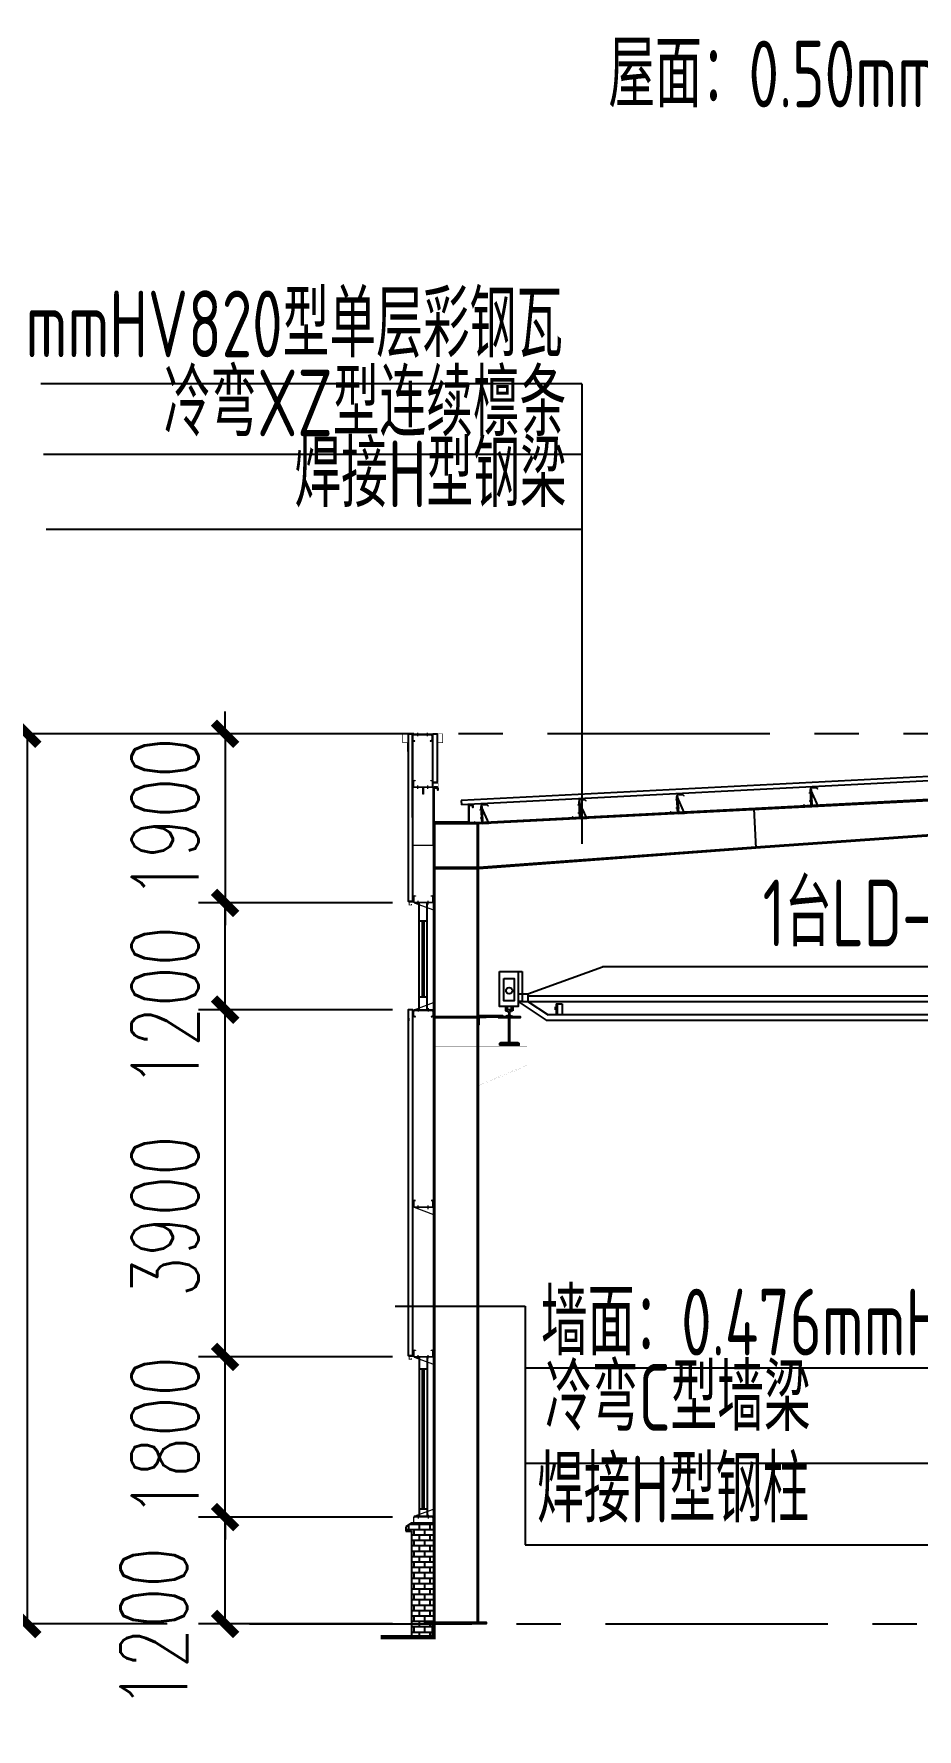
# Model space of a CAD drawing. Extents: x -33967 to 1773478, y -1022458 to -784650.
# Drawn here: x 820089 to 830014, y -850001 to -830957 of the extents above; entities that cross this region are included whole.
import ezdxf
from ezdxf.enums import TextEntityAlignment as Align

# ---------------------------------------------------------------- set-up
doc = ezdxf.new("R2010")
doc.units = 0
doc.header["$LTSCALE"] = 1000
doc.header["$MEASUREMENT"] = 0
doc.linetypes.add('CENTERX2', pattern=[4, 2.5, -0.5, 0.5, -0.5])
doc.linetypes.add('DOTE', pattern=[2.42, 2, -0.2, 0.02, -0.2])
for name, color, linetype in [('01', 1, 'Continuous'), ('14', 2, 'Continuous'), ('AXIS', 3, 'Continuous'), ('DIM1', 6, 'Continuous'), ('DOTE', 1, 'DOTE'), ('H-BLUE', 5, 'Continuous'), ('SPACE', 7, 'Continuous'), ('THIN', 7, 'Continuous'), ('吊车', 221, 'Continuous'), ('填充', 251, 'Continuous'), ('墙线', 5, 'Continuous'), ('天沟', 2, 'Continuous'), ('柱子', 30, 'Continuous'), ('檩托板', 7, 'Continuous')]:
    doc.layers.add(name, color=color, linetype=linetype)
doc.layers.add('檩条', color=30, linetype='Continuous', lineweight=5)
doc.styles.add('_TCH_DIM_T3', font='SIMPLEX', dxfattribs={"width": 0.705882, "bigfont": 'GBCBIG'})
doc.styles.add('TSSD_Label', font='tssdeng.shx', dxfattribs={"width": 0.7, "bigfont": 'hztxt.shx'})
doc.dimstyles.new('TCH_250', dxfattribs={"dimtxt": 750, "dimasz": 250, "dimexe": 300, "dimexo": 300, "dimgap": 300, "dimtad": 1, "dimdec": 0, "dimzin": 0, "dimdsep": 46, "dimtxsty": '_TCH_DIM_T3', "dimblk": 'ARCHTICK', "dimcen": 0.09, "dimclrd": 3, "dimclre": 3, "dimclrt": 7, "dimazin": 2, "dimtfac": 1, "dimtdec": 0, "dimtix": 1, "dimtmove": 2, "dimatfit": 3, "dimfxl": 1, "dimtolj": 1, "dimtzin": 0, "dimarcsym": 0})

# ---------------------------------------------------------------- blocks, each defined once
blk = doc.blocks.new('_ArchTick')
at = {"color": 0, "linetype": 'ByBlock', "const_width": 0.4}
blk.add_lwpolyline([(-0.5, -0.5), (0.5, 0.5)], dxfattribs=at)
blk = doc.blocks.new('*D33')
at = {"layer": 'AXIS', "color": 3, "lineweight": -2, "transparency": 16777216}
for p, q in [((824121, -847619), (821938, -847619)), ((822238, -848819), (822238, -847619)), ((824121, -848819), (821938, -848819))]:
    blk.add_line(p, q, dxfattribs=at)
at = {"layer": 'Defpoints', "color": 0, "transparency": 16777216}
for p in [(822238, -847619), (824421, -847619, 4), (824421, -848819, 4)]:
    blk.add_point(p, dxfattribs=at)
at = {"layer": 'AXIS', "color": 3, "lineweight": -2, "transparency": 16777216, "xscale": 250, "yscale": 250, "zscale": 250}
for p, rotation in [((822238, -847619), 90), ((822238, -848819), 270)]:
    blk.add_blockref('_ArchTick', p, dxfattribs=dict(at, rotation=rotation))
at = {"layer": 'AXIS', "color": 7, "transparency": 16777216, "insert": (821436, -848865), "char_height": 750, "attachment_point": 5, "rotation": 90, "style": '_TCH_DIM_T3'}
blk.add_mtext('\\A1;1200', dxfattribs=at)
blk = doc.blocks.new('*D34')
at = {"layer": 'AXIS', "color": 3, "lineweight": -2, "transparency": 16777216}
for p, q in [((822238, -845819), (822238, -845569)), ((824121, -845819), (821938, -845819)), ((822238, -847619), (822238, -845819)), ((824121, -847619), (821938, -847619)), ((822238, -847619), (822238, -847869))]:
    blk.add_line(p, q, dxfattribs=at)
at = {"layer": 'Defpoints', "color": 0, "transparency": 16777216}
for p in [(822238, -845819), (824421, -845819, 4), (824421, -847619, 4)]:
    blk.add_point(p, dxfattribs=at)
at = {"layer": 'AXIS', "color": 3, "lineweight": -2, "transparency": 16777216, "xscale": 250, "yscale": 250, "zscale": 250}
for p, rotation in [((822238, -845819), 270), ((822238, -847619), 90)]:
    blk.add_blockref('_ArchTick', p, dxfattribs=dict(at, rotation=rotation))
at = {"layer": 'AXIS', "color": 7, "transparency": 16777216, "insert": (821563, -846719), "char_height": 750, "attachment_point": 5, "rotation": 90, "style": '_TCH_DIM_T3'}
blk.add_mtext('\\A1;1800', dxfattribs=at)
blk = doc.blocks.new('*D35')
at = {"layer": 'AXIS', "color": 3, "lineweight": -2, "transparency": 16777216}
for p, q in [((824121, -841919), (821938, -841919)), ((822238, -845819), (822238, -841919)), ((824121, -845819), (821938, -845819))]:
    blk.add_line(p, q, dxfattribs=at)
at = {"layer": 'Defpoints', "color": 0, "transparency": 16777216}
for p in [(822238, -841919), (824421, -841919, 4), (824421, -845819, 4)]:
    blk.add_point(p, dxfattribs=at)
at = {"layer": 'AXIS', "color": 3, "lineweight": -2, "transparency": 16777216, "xscale": 250, "yscale": 250, "zscale": 250}
for p, rotation in [((822238, -841919), 90), ((822238, -845819), 270)]:
    blk.add_blockref('_ArchTick', p, dxfattribs=dict(at, rotation=rotation))
at = {"layer": 'AXIS', "color": 7, "transparency": 16777216, "insert": (821563, -844240), "char_height": 750, "attachment_point": 5, "rotation": 90, "style": '_TCH_DIM_T3'}
blk.add_mtext('\\A1;3900', dxfattribs=at)
blk = doc.blocks.new('*D36')
at = {"layer": 'AXIS', "color": 3, "lineweight": -2, "transparency": 16777216}
for p, q in [((824121, -840719), (821938, -840719)), ((822238, -841919), (822238, -840719)), ((824121, -841919), (821938, -841919))]:
    blk.add_line(p, q, dxfattribs=at)
at = {"layer": 'Defpoints', "color": 0, "transparency": 16777216}
for p in [(822238, -840719), (824421, -840719, 4), (824421, -841919, 4)]:
    blk.add_point(p, dxfattribs=at)
at = {"layer": 'AXIS', "color": 3, "lineweight": -2, "transparency": 16777216, "xscale": 250, "yscale": 250, "zscale": 250}
for p, rotation in [((822238, -840719), 90), ((822238, -841919), 270)]:
    blk.add_blockref('_ArchTick', p, dxfattribs=dict(at, rotation=rotation))
at = {"layer": 'AXIS', "color": 7, "transparency": 16777216, "insert": (821563, -841886), "char_height": 750, "attachment_point": 5, "rotation": 90, "style": '_TCH_DIM_T3'}
blk.add_mtext('\\A1;1200', dxfattribs=at)
blk = doc.blocks.new('*D37')
at = {"layer": 'AXIS', "color": 3, "lineweight": -2, "transparency": 16777216}
for p, q in [((822238, -838819), (822238, -838569)), ((823933, -838819), (821938, -838819)), ((822238, -838819), (822238, -840719)), ((824121, -840719), (821938, -840719)), ((822238, -840719), (822238, -840969))]:
    blk.add_line(p, q, dxfattribs=at)
at = {"layer": 'Defpoints', "color": 0, "transparency": 16777216}
for p in [(824233, -838819, 4), (822238, -840719), (824421, -840719, 4)]:
    blk.add_point(p, dxfattribs=at)
at = {"layer": 'AXIS', "color": 3, "lineweight": -2, "transparency": 16777216, "xscale": 250, "yscale": 250, "zscale": 250}
for p, rotation in [((822238, -838819), 270), ((822238, -840719), 90)]:
    blk.add_blockref('_ArchTick', p, dxfattribs=dict(at, rotation=rotation))
at = {"layer": 'AXIS', "color": 7, "transparency": 16777216, "insert": (821563, -839769), "char_height": 750, "attachment_point": 5, "rotation": 90, "style": '_TCH_DIM_T3'}
blk.add_mtext('\\A1;1900', dxfattribs=at)
blk = doc.blocks.new('*D38')
at = {"layer": 'AXIS', "color": 3, "lineweight": -2, "transparency": 16777216}
for p, q in [((823933, -838819), (819714, -838819)), ((820014, -838819), (820014, -848819)), ((821588, -848819), (819714, -848819))]:
    blk.add_line(p, q, dxfattribs=at)
at = {"layer": 'Defpoints', "color": 0, "transparency": 16777216}
for p in [(824233, -838819, 4), (820014, -848819), (821888, -848819, -2)]:
    blk.add_point(p, dxfattribs=at)
at = {"layer": 'AXIS', "color": 3, "lineweight": -2, "transparency": 16777216, "xscale": 250, "yscale": 250, "zscale": 250}
for p, rotation in [((820014, -838819), 90), ((820014, -848819), 270)]:
    blk.add_blockref('_ArchTick', p, dxfattribs=dict(at, rotation=rotation))
at = {"layer": 'AXIS', "color": 7, "transparency": 16777216, "insert": (819339, -843819), "char_height": 750, "attachment_point": 5, "rotation": 90, "style": '_TCH_DIM_T3'}
blk.add_mtext('\\A1;10000', dxfattribs=at)
blk = doc.blocks.new('LT')
at = {"layer": '檩托板', "elevation": 0}
for points in [[(1356482, 98210), (1356488, 98210), (1356498, 98018), (1356492, 98018)], [(1356488, 98200), (1356498, 98018), (1356568, 98022)]]:
    blk.add_lwpolyline(points, close=True, dxfattribs=at)
at = {"layer": '檩条', "color": 1, "linetype": 'Continuous'}
for p, q in [((1356504, 98171, -2), (1356464, 98169, -2)), ((1356509, 98080, -2), (1356469, 98078, -2))]:
    blk.add_line(p, q, dxfattribs=at)
at = {"layer": '檩条', "elevation": -2}
blk.add_lwpolyline([(1356481, 98215, -0.414214), (1356491, 98225), (1356547, 98228), (1356561, 98215), (1356563, 98218), (1356548, 98231), (1356488, 98228, 0.414214), (1356478, 98217), (1356488, 98041, -0.414214), (1356478, 98030), (1356423, 98027), (1356408, 98040), (1356406, 98038), (1356421, 98024), (1356481, 98027, 0.414214), (1356491, 98038), (1356481, 98215)], format="xyb", dxfattribs=at)
at = {"layer": '檩条', "color": 1, "linetype": 'Continuous'}
for points in [[(1356481, 98158, -2), (1356480, 98182, -2), (1356490, 98158, -2), (1356489, 98182, -2)], [(1356485, 98091, -2), (1356486, 98066, -2), (1356494, 98091, -2), (1356495, 98067, -2)]]:
    blk.add_solid(points, dxfattribs=at)

msp = doc.modelspace()

# ---------------------------------------------------------------- hatches: boundary and pattern name
at = {"true_color": 0x939598}
h = msp.add_hatch(dxfattribs=at)
h.set_pattern_fill('AR-B816', color=252, scale=50)
h.set_pattern_definition([(0, (125614.156, -1317532.187), (0, 60.6552), []), (90, (125614.156, -1317532.187), (-60.6552, 60.6552), [60.6552, -60.6552])])
edge = h.paths.add_edge_path()
edge.add_line((824581, -847693.7), (824581, -847693.7))
edge.add_line((824581, -847693.7), (824581, -847697.1))
edge.add_line((824581, -847697.1), (824581, -847691.5))
edge.add_line((824581, -847688.7), (824581, -847688.7))
edge.add_arc((824591.1, -847690.1), 10.3, 172.31539, 187.68461, ccw=False)
edge.add_arc((824637.2, -847692.2), 56.3, 176.48991, 183.51009)
edge.add_line((824580.7, -847697.1), (824581, -847697))
edge.add_line((824581, -847697), (824581, -848968.7))
edge.add_line((824581, -848968.7), (824341, -848968.7))
edge.add_line((824331.6, -848968.7), (824331.6, -847776.9))
edge.add_line((824331.6, -847776.9), (824268.6, -847776.9))
edge.add_line((824268.6, -847776.9), (824268.6, -847730.2))
edge.add_line((824268.6, -847730.2), (824331.2, -847688.7))
edge.add_line((824331.2, -847688.7), (824564.7, -847688.7))
edge.add_arc((824572.8, -980122.9), 132434.2, 89.996485, 90.003515, ccw=False)
edge.add_arc((824714.4, -847691.2), 133.5, 178.92686, 181.07314)
edge.add_line((824581, -847688.7), (824581, -847688.7))

# ---------------------------------------------------------------- linework, layer by layer
at = {"color": 3}
for p, q in [((833580.5, -839120.9, 0), (824890.3, -839567.9, 0)), ((833580.5, -839171), (824892.8, -839617.8, 0)), ((824890.3, -839567.9, 0), (824892.8, -839617.8, 0))]:
    msp.add_line(p, q, dxfattribs=at)
for p, q in [((824581, -839818.7, -2.2), (824581, -848818.7, -2)), ((824581, -839818.7), (824591, -839818.7)), ((825081, -839818.7), (824591, -839818.7)), ((824591, -839832.4), (824591, -848818.7, -2)), ((825071, -839832.4), (824591, -839832.4)), ((825071, -839832.4), (825071, -848818.7, 0.2)), ((825081, -839818.7), (825081, -848818.7, 0.2)), ((828181.2, -839663.7), (828203.3, -840105.1, -2.1)), ((833581.2, -839711.7, 3.8), (828202.6, -840092.4, 2.4)), ((833581.2, -839724.6, 4.2), (828203.3, -840105.2, 2.8)), ((828200.7, -840092.5, 2.8), (825091, -840321.7, 2)), ((828203.3, -840105.2, 2.8), (825091, -840334.7, 2)), ((825081, -840321.1, 2), (824591, -840321.1, 2)), ((825081, -840334.8, 2), (824591, -840334.8, 2))]:
    msp.add_line(p, q)
at = {"elevation": -2}
msp.add_lwpolyline([(824481, -848798.7), (825170.1, -848798.7), (825170.1, -848818.7), (824481, -848818.7)], close=True, dxfattribs=at)
at = {"layer": '01', "const_width": 5, "elevation": -2}
msp.add_lwpolyline([(824632.9, -839018.7), (824632.9, -838918.7), (824682.9, -838918.7), (824682.9, -838818.7), (824232.9, -838818.7), (824232.9, -838918.7), (824282.9, -838918.7), (824282.9, -839018.7)], dxfattribs=at)
at = {"layer": '01', "const_width": 5}
msp.add_lwpolyline([(824570.9, -839285.6), (824570.9, -839376.1), (824633.5, -839376.1), (824633.5, -839433.3)], dxfattribs=at)
at = {"layer": '01', "linetype": 'ByBlock', "const_width": 10}
for points, elevation in [([(824356, -840650.6), (824356, -840711.8), (824305.8, -840711.8), (824305.8, -840742.6), (824332.7, -840742.6), (824332.7, -840732.2)], -2), ([(824581, -841919.4), (824294.4, -841919.4), (824294.4, -841982.8), (824306, -842013.6), (824306, -842046.5)], -4), ([(824356, -845753.9), (824356, -845815.2), (824305.8, -845815.2), (824305.8, -845846), (824332.7, -845846), (824332.7, -845835.6)], -2)]:
    msp.add_lwpolyline(points, dxfattribs=dict(at, elevation=elevation))
at = {"layer": '14', "const_width": 0.45}
for points, elevation in [([(824591, -842318.7), (825071, -842318.7)], -2), ([(825071, -842328.7), (824591, -842328.7)], -2), ([(825631, -842318.7), (825081, -842318.7)], -1.9), ([(825081, -842318.7), (825081, -842328.7)], -1.9), ([(825081, -842768.7), (825081, -842328.7)], -1.9), ([(825081, -842328.7), (825631, -842328.7)], -1.9), ([(825081, -842328.7), (825631, -842328.7)], -1.9), ([(825426, -842328.7), (825426, -842624.4)], -1.9), ([(825436, -842620.3), (825436, -842328.7)], -1.9), ([(825631, -842328.7), (825631, -842318.7)], -1.9), ([(825631, -842328.7), (825631, -842538.7)], -1.9), ([(825631, -842538.7), (825081, -842768.7)], -1.9), ([(825631, -842538.7), (825081, -842768.7)], -1.9), ([(825081, -842778.7), (825631, -842548.7)], -1.9), ([(825426, -842624.4), (825436, -842620.3)], -1.9), ([(825631, -842548.7), (825631, -842538.7)], -1.9), ([(824591, -842768.7), (825071, -842768.7)], -2), ([(825071, -842778.7), (824591, -842778.7)], -2), ([(825081, -842768.7), (825081, -842778.7)], -1.9)]:
    msp.add_lwpolyline(points, dxfattribs=dict(at, elevation=elevation))
at = {"layer": 'AXIS', "linetype": 'ByBlock'}
for p, q in [((826245.3, -834886.3), (820166.1, -834886.3)), ((826245.3, -834886.3), (820197.4, -834886.3)), ((826245.3, -834886.3), (826245.3, -840056.6)), ((826245.3, -835683.1), (820197.4, -835683.1)), ((826245.3, -836524.8), (820227.4, -836524.8)), ((824149, -845247.8, 4.4), (825608.3, -845247.8, 4.4)), ((825608.3, -845247.8, 4.4), (825608.3, -847931, 4.4)), ((825608.3, -845943.8, 4.4), (831053.1, -845943.8)), ((825608.3, -847013.5, 4.4), (831015.1, -847013.5)), ((825608.3, -847931, 4.4), (830801, -847931))]:
    msp.add_line(p, q, dxfattribs=at)
at = {"layer": 'AXIS', "elevation": -2}
msp.add_lwpolyline([(824581, -848878.7), (824581, -848878.7), (824581, -848878.7), (824581, -848878.7)], close=True, dxfattribs=at)
at = {"layer": 'DIM1'}
for p, q in [((825071, -841998.7, -1.9), (824591, -841998.7, -2)), ((825071, -842008.7, -1.9), (824591, -842008.7, -2))]:
    msp.add_line(p, q, dxfattribs=at)
at = {"layer": 'DIM1', "elevation": -1.9}
msp.add_lwpolyline([(825081, -841998.7), (825171, -841998.7), (825171, -842004, -0.4142136), (825168.3, -842006.7), (825099, -842006.7, 0.4142136), (825089, -842016.7), (825089, -842086, -0.4142136), (825086.3, -842088.7), (825081, -842088.7), (825081, -841998.7)], format="xyb", dxfattribs=at)
at = {"layer": 'DIM1'}
for points in [[(825091, -841998.7), (825358.8, -841998.7), (825358.8, -841988.7), (825091, -841988.7)], [(825306, -842006.7), (825556, -842006.7), (825556, -841998.7), (825306, -841998.7)], [(825428, -842006.7), (825434, -842006.7), (825434, -842290.7), (825428, -842290.7)], [(825321, -842318.7), (825541, -842318.7), (825541, -842298.7), (825321, -842298.7)], [(825331, -842298.7), (825531, -842298.7), (825531, -842290.7), (825331, -842290.7)]]:
    msp.add_lwpolyline(points, close=True, dxfattribs=at)
at = {"layer": 'DOTE', "linetype": 'CENTERX2'}
for p, q in [((880360.2, -838818.7, -0.1), (823473.4, -838818.7, -2)), ((822511.6, -848818.7, -2), (880360.2, -848818.7, -0.1))]:
    msp.add_line(p, q, dxfattribs=at)
at = {"layer": 'H-BLUE', "color": 5}
for p, q in [((824419.7, -841922.8, -4), (824419.7, -840722.8, -2)), ((824509.7, -841922.8, -4), (824509.7, -840722.8, -2)), ((824509.7, -840924.2, -4), (824419.7, -840924.2, -4)), ((824454.5, -841781.6, -4), (824454.5, -840924.2, -4)), ((824474.8, -841781.6, -4), (824474.8, -840924.2, -4)), ((824509.7, -841778.3, -4), (824419.7, -841778.3, -4)), ((824420.9, -847610.3, -2), (824420.9, -845815.2, -3.9)), ((824510.9, -847610.3, -2), (824510.9, -845815.2, -3.9)), ((824520.9, -845956.3, -1.9), (824430.9, -845956.3, -1.9)), ((824455.8, -847529.8, -2), (824455.8, -845956.3, -3.9)), ((824476, -847529.8, -2), (824476, -845956.3, -3.9)), ((824510.9, -847529.8, -2), (824420.9, -847529.8, -2))]:
    msp.add_line(p, q, dxfattribs=at)
at = {"layer": 'SPACE'}
for p, q in [((833581.2, -839381.2), (825081, -839818.7)), ((833581.2, -839394.9), (825081, -839832.4))]:
    msp.add_line(p, q, dxfattribs=at)
at = {"layer": '吊车'}
for p, q in [((825532.3, -841488, -1.9), (825577.8, -841488, -1.9)), ((825532.3, -841488, -1.9), (825532.3, -841741.1, -1.9)), ((825577.8, -841488, -1.9), (825577.8, -841825.7, -1.9)), ((825640.9, -841741.1, -1.9), (826479.9, -841437.6, -6.4)), ((825640.9, -841741.1, -1.9), (826479.9, -841437.6, -6.4)), ((841585.7, -841437.6, 4.9), (826479.9, -841437.6, -6.4)), ((825389.7, -841882.2, -1.9), (825389.7, -841931.6, -1.9)), ((825408.3, -841882.2, -1.9), (825408.3, -841931.6, -1.9)), ((825453.6, -841921, -1.9), (825408.3, -841921, -1.9)), ((825453.6, -841882.2, -1.9), (825453.6, -841931.6, -1.9)), ((825472.1, -841882.2, -1.9), (825472.1, -841931.6, -1.9)), ((825532.3, -841741.1, -1.9), (825640.9, -841741.1, -1.9)), ((825532.3, -841825.7, -1.9), (825847.6, -842036.4, -1.9)), ((825532.3, -841825.7, -1.9), (825847.6, -842036.4, -1.9)), ((825577.8, -841825.7, -1.9), (825532.3, -841825.7, -1.9)), ((825577.8, -841825.7, -1.9), (825640.9, -841825.7, -1.9)), ((825640.9, -841741.1, -1.9), (825640.9, -841825.7, -1.9)), ((842075, -841765.9, 4.9), (825640.9, -841765.9, -1.9)), ((825640.9, -841825.7, -1.9), (842075, -841825.7, 4.9)), ((825640.9, -841825.7, -1.9), (825869.2, -841978.2, -1.9)), ((825640.9, -841825.7, -1.9), (825869.2, -841978.2, -1.9)), ((825940.7, -841894.2, -1.9), (825958.1, -841894.2, -1.9)), ((825940.7, -841894.2, -1.9), (825958.1, -841894.2, -1.9)), ((825940.7, -841910.9, -1.9), (825958.1, -841910.9, -1.9)), ((825940.7, -841910.9, -1.9), (825958.1, -841910.9, -1.9)), ((825958.1, -841853.4, -1.9), (826025, -841853.4, -1.9)), ((825958.1, -841853.4, -1.9), (826025, -841853.4, -1.9)), ((825958.1, -841853.4, -1.9), (825958.1, -841978.2, -1.9)), ((825958.1, -841853.4, -1.9), (825958.1, -841978.2, -1.9)), ((825969.7, -841853.4, -1.9), (825969.7, -841978.2, -1.9)), ((825969.7, -841853.4, -1.9), (825969.7, -841978.2, -1.9)), ((826025, -841853.4, -1.9), (826025, -841978.2, -1.9)), ((826025, -841853.4, -1.9), (826025, -841978.2, -1.9)), ((825474.3, -841998.7, -1.9), (825387.6, -841998.7, -1.9)), ((825389.7, -841931.6, -1.9), (825408.3, -841931.6, -1.9)), ((825472.1, -841931.6, -1.9), (825453.6, -841931.6, -1.9)), ((825847.6, -842036.4, -1.9), (837573.4, -842036.4, 2)), ((837541.8, -841978.2, 2), (825869.2, -841978.2, -1.9))]:
    msp.add_line(p, q, dxfattribs=at)
for points in [[(825322.6, -841488), (825532.3, -841488), (825532.3, -841882.2), (825322.6, -841882.2)], [(825371.6, -841568.7), (825486.4, -841568.7), (825486.4, -841821), (825371.6, -841821)]]:
    msp.add_lwpolyline(points, close=True, dxfattribs=at)
at = {"layer": '吊车', "elevation": -1.9}
for points in [[(825431, -841921), (825425.5, -841920.5), (825422.9, -841920.4), (825420.3, -841920.5), (825417.9, -841920.9), (825415.7, -841921.6), (825413.7, -841922.8), (825411.9, -841924.5), (825410.9, -841925.8), (825410, -841927.3), (825409.3, -841928.9), (825408.8, -841930.5), (825408.5, -841932.2), (825408.4, -841933.7), (825408.7, -841935.2), (825409.2, -841936.4), (825409.8, -841937.2), (825410.5, -841937.8), (825412.3, -841938.8), (825414.5, -841939.5), (825417, -841940.1), (825421.8, -841941.1), (825423.9, -841941.9), (825425.6, -841943), (825426.6, -841944.1), (825427.2, -841945.5), (825427.6, -841947), (825427.8, -841948.7), (825427.7, -841952.5), (825427.5, -841956.6), (825427.1, -841965.8), (825426.9, -841970.2), (825426.5, -841974.4), (825425.9, -841978.2), (825424.8, -841981.5), (825424.1, -841983), (825423.3, -841984.3), (825422.2, -841985.4), (825421, -841986.3), (825419.9, -841987), (825418.5, -841987.5), (825415.6, -841988.3), (825412.3, -841988.7), (825408.9, -841989), (825405.3, -841989.3), (825401.8, -841989.8), (825398.4, -841990.6), (825395.4, -841991.8), (825393.2, -841993.2), (825391.2, -841994.9), (825387.6, -841998.7)], [(825431, -841921), (825436.4, -841920.4), (825439.1, -841920.3), (825441.7, -841920.5), (825444.1, -841920.9), (825446.3, -841921.6), (825448.3, -841922.8), (825450, -841924.5), (825451, -841925.8), (825451.8, -841927.3), (825452.4, -841928.9), (825452.9, -841930.5), (825453.1, -841932.2), (825453.1, -841933.7), (825452.9, -841935.2), (825452.3, -841936.4), (825451.7, -841937.1), (825451, -841937.8), (825449.2, -841938.8), (825447, -841939.5), (825444.7, -841940.1), (825440, -841941.2), (825437.9, -841941.9), (825436.3, -841943), (825435.3, -841944.1), (825434.7, -841945.5), (825434.3, -841947), (825434.1, -841948.7), (825434.2, -841952.5), (825434.4, -841956.6), (825434.8, -841965.8), (825435, -841970.2), (825435.4, -841974.4), (825436, -841978.2), (825437.1, -841981.5), (825437.8, -841983), (825438.6, -841984.3), (825439.7, -841985.4), (825440.9, -841986.3), (825442.1, -841987), (825443.4, -841987.5), (825446.3, -841988.3), (825449.6, -841988.7), (825453, -841989), (825456.6, -841989.3), (825460.1, -841989.8), (825463.5, -841990.6), (825466.5, -841991.8), (825468.7, -841993.2), (825470.7, -841994.9), (825474.3, -841998.7)]]:
    msp.add_lwpolyline(points, dxfattribs=at)
at = {"layer": '吊车'}
msp.add_circle((825430.9, -841705.5, -1.9), 35.7, dxfattribs=at)
at = {"layer": '填充', "color": 253}
for points, elevation in [([(824345.4, -838823.2), (824295.4, -838823.2), (824296.9, -840701), (824346.9, -840701)], -2), ([(824571, -838818.2), (824621, -838818.2), (824621, -839367.6), (824571, -839367.6)], -2), ([(824346, -841919.4), (824296, -841919.4), (824296, -845802.7), (824346, -845802.7)], -4)]:
    msp.add_lwpolyline(points, close=True, dxfattribs=dict(at, elevation=elevation))
at = {"layer": '墙线', "color": 0}
for p, q in [((824331.2, -847688.7, -1.9), (824268.6, -847730.2, -1.9)), ((824268.6, -847730.2, -1.9), (824268.6, -847776.9, -1.9)), ((824268.6, -847776.9, -1.9), (824331.2, -847776.9, -1.9)), ((824581, -847688.7, -2), (824331.2, -847688.7, -1.9)), ((824331.2, -847776.9, -1.9), (824331.2, -848968.7, -1.9))]:
    msp.add_line(p, q, dxfattribs=at)
at = {"layer": '墙线', "color": 0, "const_width": 50, "elevation": -2}
msp.add_lwpolyline([(824581, -848818.7), (824581, -848968.7), (823985.4, -848968.7)], dxfattribs=at)
at = {"layer": '天沟', "linetype": 'ByBlock'}
msp.add_lwpolyline([(824581.5, -839818.7), (824981.2, -839818.7), (824981.9, -839625, -0.4142136), (824986.9, -839620), (825011.5, -839620, -0.4141297), (825016.5, -839625), (825016.5, -839643), (825024, -839643), (825024, -839625, 0.4142136), (825011.5, -839612.5), (824986.9, -839612.5, 0.4142136), (824974.4, -839625), (824973.7, -839811.3), (824588.9, -839811.3), (824588.9, -839430.6, -0.4142136), (824593.9, -839425.6), (824618.8, -839425.6, -0.4142536), (824623.8, -839430.6), (824623.8, -839447.9), (824631.3, -839447.9), (824631.3, -839430.7, 0.4142136), (824618.8, -839418.2), (824594, -839418.2, 0.4142136), (824581.5, -839430.7), (824581.5, -839818.7)], format="xyb", dxfattribs=at)
at = {"layer": '柱子', "const_width": 0.45, "elevation": -2}
msp.add_lwpolyline([(824591, -842318.7), (825071, -842318.7)], dxfattribs=at)
at = {"layer": '檩条'}
for p, q in [((824346, -838837.8, -2), (824346, -838890.3, -2)), ((824349.3, -838886.9, -2), (824349.3, -838841.2, -2)), ((824571, -838823.2, -2), (824351, -838823.2, -2)), ((824351, -838823.2, -2), (824351, -838826.6, -2)), ((824351, -838826.6, -2), (824571, -838826.6, -2)), ((824554.7, -838826.6, -2), (824357.2, -838826.6, -2)), ((824360.6, -838829.9, -2), (824551.3, -838829.9, -2)), ((824562.6, -838841.2, -2), (824562.6, -838886.9, -2)), ((824566, -838890.3, -2), (824566, -838837.8, -2)), ((824571, -838826.6, -2), (824571, -838823.2, -2)), ((824357.2, -838901.6, -2), (824368.5, -838901.6, -2)), ((824368.5, -838898.2, -2), (824360.6, -838898.2, -2)), ((824368.5, -838901.6, -2), (824368.5, -838898.2, -2)), ((824543.5, -838898.2, -2), (824543.5, -838901.6, -2)), ((824551.3, -838898.2, -2), (824543.5, -838898.2, -2)), ((824543.5, -838901.6, -2), (824554.7, -838901.6, -2)), ((824351, -839407.5, 6.4), (824351, -839355, 6.4)), ((824354.3, -839358.3, 6.4), (824354.3, -839404.1, 6.4)), ((824356, -839422.1, 6.4), (824356, -839418.7, 6.4)), ((824356, -839418.7, 6.4), (824571, -839418.7, 6.4)), ((824571, -839422.1, 6.4), (824356, -839422.1, 6.4)), ((824362.2, -839343.7, 6.4), (824373.5, -839343.7, 6.4)), ((824559.7, -839418.7, 6.4), (824362.2, -839418.7, 6.4)), ((824373.5, -839347.1, 6.4), (824365.6, -839347.1, 6.4)), ((824365.6, -839415.3, 6.4), (824556.3, -839415.3, 6.4)), ((824373.5, -839343.7, 6.4), (824373.5, -839347.1, 6.4)), ((824548.5, -839347.1, 6.4), (824548.5, -839343.7, 6.4)), ((824548.5, -839343.7, 6.4), (824559.7, -839343.7, 6.4)), ((824556.3, -839347.1, 6.4), (824548.5, -839347.1, 6.4)), ((824567.6, -839404.1, 6.4), (824567.6, -839358.3, 6.4)), ((824571, -839355, 6.4), (824571, -839407.5, 6.4)), ((824571, -839418.7, 6.4), (824571, -839422.1, 6.4)), ((824356, -840704.1, -2), (824356, -840651.6, -2)), ((824356, -840704.1), (824356, -840651.6)), ((824359.3, -840655, -2), (824359.3, -840700.7, -2)), ((824359.3, -840655), (824359.3, -840700.7)), ((824361, -840718.7, -2), (824361, -840715.3, -2)), ((824361, -840715.3, -2), (824581, -840715.3, -2)), ((824361, -840718.7), (824361, -840715.3)), ((824361, -840715.3), (824581, -840715.3)), ((824581, -840718.7, -2), (824361, -840718.7, -2)), ((824361, -840718.7, -2), (824581, -840798.3, -2)), ((824581, -840718.7), (824361, -840718.7)), ((824361, -840718.7), (824581, -840798.3)), ((824367.2, -840640.3, -2), (824378.5, -840640.3, -2)), ((824367.2, -840640.3), (824378.5, -840640.3)), ((824564.7, -840715.3, -2), (824367.2, -840715.3, -2)), ((824564.7, -840715.3), (824367.2, -840715.3)), ((824378.5, -840643.7, -2), (824370.6, -840643.7, -2)), ((824378.5, -840643.7), (824370.6, -840643.7)), ((824370.6, -840712, -2), (824561.3, -840712, -2)), ((824370.6, -840712), (824561.3, -840712)), ((824378.5, -840640.3, -2), (824378.5, -840643.7, -2)), ((824378.5, -840640.3), (824378.5, -840643.7)), ((824553.5, -840643.7, -2), (824553.5, -840640.3, -2)), ((824553.5, -840640.3, -2), (824564.7, -840640.3, -2)), ((824553.5, -840643.7), (824553.5, -840640.3)), ((824553.5, -840640.3), (824564.7, -840640.3)), ((824561.3, -840643.7, -2), (824553.5, -840643.7, -2)), ((824561.3, -840643.7), (824553.5, -840643.7)), ((824572.6, -840700.7, -2), (824572.6, -840655, -2)), ((824572.6, -840700.7), (824572.6, -840655)), ((824576, -840651.6, -2), (824576, -840704.1, -2)), ((824576, -840651.6), (824576, -840704.1)), ((824581, -840715.3, -2), (824581, -840718.7, -2)), ((824581, -840715.3), (824581, -840718.7)), ((824361, -841919.4, -4), (824581, -841839.8, -4)), ((824581, -841919.4, -4), (824361, -841919.4, -4)), ((824361, -841919.4, -4), (824361, -841922.8, -4)), ((824361, -841922.8, -4), (824581, -841922.8, -4)), ((824564.7, -841922.8, -4), (824367.2, -841922.8, -4)), ((824370.6, -841926.1, -4), (824561.3, -841926.1, -4)), ((824581, -841922.8, -4), (824581, -841919.4, -4)), ((824356, -841934, -4), (824356, -841986.5, -4)), ((824359.3, -841983.1, -4), (824359.3, -841937.4, -4)), ((824367.2, -841997.8, -4), (824378.5, -841997.8, -4)), ((824378.5, -841994.4, -4), (824370.6, -841994.4, -4)), ((824378.5, -841997.8, -4), (824378.5, -841994.4, -4)), ((824553.5, -841994.4, -4), (824553.5, -841997.8, -4)), ((824561.3, -841994.4, -4), (824553.5, -841994.4, -4)), ((824553.5, -841997.8, -4), (824564.7, -841997.8, -4)), ((824572.6, -841937.4, -4), (824572.6, -841983.1, -4)), ((824576, -841986.5, -4), (824576, -841934, -4)), ((824356, -844124.2, -2), (824356, -844071.7, -2)), ((824359.3, -844075.1, -2), (824359.3, -844120.9, -2)), ((824361, -844138.9, -2), (824361, -844135.5, -2)), ((824361, -844135.5, -2), (824581, -844135.5, -2)), ((824581, -844138.9, -2), (824361, -844138.9, -2)), ((824361, -844138.9, -2), (824581, -844218.5, -2)), ((824367.2, -844060.5, -2), (824378.5, -844060.5, -2)), ((824564.7, -844135.5, -2), (824367.2, -844135.5, -2)), ((824378.5, -844063.9, -2), (824370.6, -844063.9, -2)), ((824370.6, -844132.1, -2), (824561.3, -844132.1, -2)), ((824378.5, -844060.5, -2), (824378.5, -844063.9, -2)), ((824553.5, -844063.9, -2), (824553.5, -844060.5, -2)), ((824553.5, -844060.5, -2), (824564.7, -844060.5, -2)), ((824561.3, -844063.9, -2), (824553.5, -844063.9, -2)), ((824572.6, -844120.9, -2), (824572.6, -844075.1, -2)), ((824576, -844071.7, -2), (824576, -844124.2, -2)), ((824581, -844135.5, -2), (824581, -844138.9, -2)), ((824356, -845807.5, -2), (824356, -845755, -2)), ((824359.3, -845758.3, -2), (824359.3, -845804.1, -2)), ((824361, -845822.1, -2), (824361, -845818.7, -2)), ((824361, -845818.7, -2), (824581, -845818.7, -2)), ((824581, -845822.1, -2), (824361, -845822.1, -2)), ((824361, -845822.1, -2), (824581, -845901.7, -2)), ((824367.2, -845743.7, -2), (824378.5, -845743.7, -2)), ((824564.7, -845818.7, -2), (824367.2, -845818.7, -2)), ((824378.5, -845747.1, -2), (824370.6, -845747.1, -2)), ((824370.6, -845815.3, -2), (824561.3, -845815.3, -2)), ((824378.5, -845743.7, -2), (824378.5, -845747.1, -2)), ((824553.5, -845747.1, -2), (824553.5, -845743.7, -2)), ((824553.5, -845743.7, -2), (824564.7, -845743.7, -2)), ((824561.3, -845747.1, -2), (824553.5, -845747.1, -2)), ((824572.6, -845804.1, -2), (824572.6, -845758.3, -2)), ((824576, -845755, -2), (824576, -845807.5, -2)), ((824581, -845818.7, -2), (824581, -845822.1, -2)), ((824356, -847625, -2), (824356, -847677.5, -2)), ((824359.3, -847674.1, -2), (824359.3, -847628.3, -2)), ((824361, -847610.3, -2), (824581, -847530.7, -2)), ((824581, -847610.3, -2), (824361, -847610.3, -2)), ((824361, -847610.3, -2), (824361, -847613.7, -2)), ((824361, -847613.7, -2), (824581, -847613.7, -2)), ((824564.7, -847613.7, -2), (824367.2, -847613.7, -2)), ((824370.6, -847617.1, -2), (824561.3, -847617.1, -2)), ((824572.6, -847628.3, -2), (824572.6, -847674.1, -2)), ((824576, -847677.5, -2), (824576, -847625, -2)), ((824581, -847613.7, -2), (824581, -847610.3, -2)), ((824367.2, -847688.7, -2), (824378.5, -847688.7, -2)), ((824378.5, -847685.3, -2), (824370.6, -847685.3, -2)), ((824378.5, -847688.7, -2), (824378.5, -847685.3, -2)), ((824553.5, -847685.3, -2), (824553.5, -847688.7, -2)), ((824561.3, -847685.3, -2), (824553.5, -847685.3, -2)), ((824553.5, -847688.7, -2), (824564.7, -847688.7, -2))]:
    msp.add_line(p, q, dxfattribs=at)
at = {"layer": '檩条', "color": 1, "linetype": 'Continuous'}
for p, q in [((824399.1, -838807.7, -2), (824399.1, -838846.1, -2)), ((824509.5, -838807.7, -2), (824509.5, -838846.1, -2)), ((824404.1, -839437.5, 6.4), (824404.1, -839399.2, 6.4)), ((824514.5, -839437.5, 6.4), (824514.5, -839399.2, 6.4)), ((824409.1, -840734.2, -2), (824409.1, -840695.8, -2)), ((824409.1, -840737.9), (824409.1, -840699.5)), ((824519.5, -840734.2, -2), (824519.5, -840695.8, -2)), ((824519.5, -840737.9), (824519.5, -840699.5)), ((824409.1, -841900.2, -4), (824409.1, -841938.6, -4)), ((824519.5, -841900.2, -4), (824519.5, -841938.6, -4)), ((824409.1, -844158, -2), (824409.1, -844119.7, -2)), ((824519.5, -844158, -2), (824519.5, -844119.7, -2)), ((824409.1, -845837.5, -2), (824409.1, -845799.2, -2)), ((824519.5, -845837.5, -2), (824519.5, -845799.2, -2)), ((824409.1, -847594.9, -2), (824409.1, -847633.2, -2)), ((824519.5, -847594.9, -2), (824519.5, -847633.2, -2))]:
    msp.add_line(p, q, dxfattribs=at)
at = {"layer": '檩条'}
for points, elevation in [([(824571, -840073.6), (824351, -840073.6), (824351, -838823.2), (824571, -838823.2)], -2), ([(824460.8, -839422.1), (824466.1, -839422.1), (824466.1, -839497.3), (824460.8, -839497.3)], 4.4)]:
    msp.add_lwpolyline(points, close=True, dxfattribs=dict(at, elevation=elevation))
for centre, start, end in [((824357.2, -838837.8, -2), 90, 180), ((824360.6, -838841.2, -2), 90, 180), ((824551.3, -838841.2, -2), 0, 90), ((824554.7, -838837.8, -2), 0, 90), ((824357.2, -838890.3, -2), 180, 270), ((824360.6, -838886.9, -2), 180, 270), ((824551.3, -838886.9, -2), 270, 0), ((824554.7, -838890.3, -2), 270, 0), ((824362.2, -839355, 6.4), 90, 180), ((824362.2, -839407.5, 6.4), 180, 270), ((824365.6, -839358.3, 6.4), 90, 180), ((824365.6, -839404.1, 6.4), 180, 270), ((824556.3, -839358.3, 6.4), 360, 90), ((824556.3, -839404.1, 6.4), 270, 360), ((824559.7, -839355, 6.4), 360, 90), ((824559.7, -839407.5, 6.4), 270, 360), ((824367.2, -840651.6, -2), 90, 180), ((824367.2, -840651.6), 90, 180), ((824367.2, -840704.1, -2), 180, 270), ((824367.2, -840704.1), 180, 270), ((824370.6, -840655, -2), 90, 180), ((824370.6, -840655), 90, 180), ((824370.6, -840700.7, -2), 180, 270), ((824370.6, -840700.7), 180, 270), ((824561.3, -840655, -2), 360, 90), ((824561.3, -840655), 0, 90), ((824561.3, -840700.7, -2), 270, 360), ((824561.3, -840700.7), 270, 0), ((824564.7, -840651.6, -2), 360, 90), ((824564.7, -840651.6), 0, 90), ((824564.7, -840704.1, -2), 270, 360), ((824564.7, -840704.1), 270, 0), ((824367.2, -841934, -4), 90, 180), ((824370.6, -841937.4, -4), 90, 180), ((824561.3, -841937.4, -4), 0, 90), ((824564.7, -841934, -4), 0, 90), ((824367.2, -841986.5, -4), 180, 270), ((824370.6, -841983.1, -4), 180, 270), ((824561.3, -841983.1, -4), 270, 0), ((824564.7, -841986.5, -4), 270, 0), ((824367.2, -844071.7, -2), 90, 180), ((824367.2, -844124.2, -2), 180, 270), ((824370.6, -844075.1, -2), 90, 180), ((824370.6, -844120.9, -2), 180, 270), ((824561.3, -844075.1, -2), 0, 90), ((824561.3, -844120.9, -2), 270, 0), ((824564.7, -844071.7, -2), 0, 90), ((824564.7, -844124.2, -2), 270, 0), ((824367.2, -845755, -2), 90, 180), ((824367.2, -845807.5, -2), 180, 270), ((824370.6, -845758.3, -2), 90, 180), ((824370.6, -845804.1, -2), 180, 270), ((824561.3, -845758.3, -2), 360, 90), ((824561.3, -845804.1, -2), 270, 360), ((824564.7, -845755, -2), 360, 90), ((824564.7, -845807.5, -2), 270, 360), ((824367.2, -847625, -2), 90, 180), ((824370.6, -847628.3, -2), 90, 180), ((824561.3, -847628.3, -2), 0, 90), ((824564.7, -847625, -2), 0, 90), ((824367.2, -847677.5, -2), 180, 270), ((824370.6, -847674.1, -2), 180, 270), ((824561.3, -847674.1, -2), 270, 0), ((824564.7, -847677.5, -2), 270, 0)]:
    msp.add_arc(centre, 11.3, start, end, dxfattribs=at)
at = {"layer": '檩条', "color": 1, "linetype": 'Continuous'}
for points in [[(824411.3, -838829.9, -2), (824386.9, -838829.9, -2), (824411.3, -838823.2, -2), (824386.9, -838823.2, -2)], [(824521.8, -838829.9, -2), (824497.3, -838829.9, -2), (824521.8, -838823.2, -2), (824497.3, -838823.2, -2)], [(824416.3, -839415.3, 6.4), (824391.9, -839415.3, 6.4), (824416.3, -839422.1, 6.4), (824391.9, -839422.1, 6.4)], [(824526.8, -839415.3, 6.4), (824502.3, -839415.3, 6.4), (824526.8, -839422.1, 6.4), (824502.3, -839422.1, 6.4)], [(824421.3, -840712, -2), (824396.9, -840712, -2), (824421.3, -840718.7, -2), (824396.9, -840718.7, -2)], [(824421.3, -840712), (824396.9, -840712), (824421.3, -840718.7), (824396.9, -840718.7)], [(824531.8, -840712, -2), (824507.3, -840712, -2), (824531.8, -840718.7, -2), (824507.3, -840718.7, -2)], [(824531.8, -840712), (824507.3, -840712), (824531.8, -840718.7), (824507.3, -840718.7)], [(824421.3, -841926.1, -4), (824396.9, -841926.1, -4), (824421.3, -841919.4, -4), (824396.9, -841919.4, -4)], [(824531.8, -841926.1, -4), (824507.3, -841926.1, -4), (824531.8, -841919.4, -4), (824507.3, -841919.4, -4)], [(824421.3, -844132.1, -2), (824396.9, -844132.1, -2), (824421.3, -844138.9, -2), (824396.9, -844138.9, -2)], [(824531.8, -844132.1, -2), (824507.3, -844132.1, -2), (824531.8, -844138.9, -2), (824507.3, -844138.9, -2)], [(824421.3, -845815.3, -2), (824396.9, -845815.3, -2), (824421.3, -845822.1, -2), (824396.9, -845822.1, -2)], [(824531.8, -845815.3, -2), (824507.3, -845815.3, -2), (824531.8, -845822.1, -2), (824507.3, -845822.1, -2)], [(824421.3, -847617.1, -2), (824396.9, -847617.1, -2), (824421.3, -847610.3, -2), (824396.9, -847610.3, -2)], [(824531.8, -847617.1, -2), (824507.3, -847617.1, -2), (824531.8, -847610.3, -2), (824507.3, -847610.3, -2)]]:
    msp.add_solid(points, dxfattribs=at)

# ---------------------------------------------------------------- block references
at = {"layer": 'SPACE', "rotation": 359.81312795748}
for p in [(-527979.2, -933231.1, -0.3), (-531679.2, -933421.5, -0.3), (-530579.2, -933364.9, -0.3), (-529479.2, -933308.3, -0.3)]:
    msp.add_blockref('LT', p, dxfattribs=at)

# ---------------------------------------------------------------- texts
at = {"layer": 'THIN', "style": 'TSSD_Label', "width": 0.7}
for s, p in [('屋面：0.50mmHV820型单层彩钢瓦', (835357.2, -832007)), ('屋面：上板0.50mmHV820型单层彩钢瓦', (826035.1, -834814.5)), ('冷弯XZ型连续檩条', (826072.4, -835701.9)), ('焊接H型钢梁', (826075.4, -836498.3)), ('冷弯C型墙梁', (828818, -846875.5)), ('焊接H型钢柱', (828801.4, -847904.5))]:
    msp.add_text(s, height=750, dxfattribs=at).set_placement(p, align=Align.BOTTOM_RIGHT)
for s, p in [('1台LD-A型2.8T电动单梁吊车（地操）', (828278.4, -841206.8, 10.5)), ('墙面：0.476mmH900型彩钢板', (825787.9, -845803.2, -474.7))]:
    msp.add_text(s, height=750, dxfattribs=at).set_placement(p)

# ---------------------------------------------------------------- dimensions: what is measured, and where the dimension line sits
at = {"layer": 'AXIS'}
for base, p2, picture, middle in [((820014.2, -848818.7, -2), (821887.7, -848818.7, -4), '*D38', (819339.2, -843818.7, -2)), ((822237.7, -840718.7, -2), (824421.3, -840718.7, 2.4), '*D37', (821562.7, -839768.7, -2))]:
    dim = msp.add_linear_dim(base=base, p1=(824232.9, -838818.7, 2), p2=p2, angle=90, dimstyle='TCH_250', dxfattribs=at)
    dim.commit()
    dim.dimension.update_dxf_attribs({"geometry": picture, "text_midpoint": middle})
for base, p1, p2, picture, middle in [((822237.7, -840718.7, -2), (824421.3, -841918.7, 2.4), (824421.3, -840718.7, 2.4), '*D36', (821562.7, -841886.5, -2)), ((822237.7, -841918.7, -2), (824421.3, -845818.7, 2.4), (824421.3, -841918.7, 2.4), '*D35', (821562.7, -844240, -2)), ((822237.7, -847618.7, -2), (824421.3, -848818.7, 2.4), (824421.3, -847618.7, 2.4), '*D33', (821436.2, -848864.8, -2))]:
    dim = msp.add_linear_dim(base=base, p1=p1, p2=p2, angle=90, dimstyle='TCH_250', dxfattribs=at)
    dim.commit()
    dim.dimension.update_dxf_attribs({"geometry": picture, "text_midpoint": middle, "dimtype": 129})
dim = msp.add_aligned_dim(p1=(824421.3, -847618.7, 2.4), p2=(824421.3, -845818.7, 2.4), distance=2183.6, dimstyle='TCH_250', dxfattribs=at)
dim.commit()
dim.dimension.update_dxf_attribs({"geometry": '*D34', "text_midpoint": (821562.7, -846718.7, -2)})

doc.saveas('drawing.dxf')
